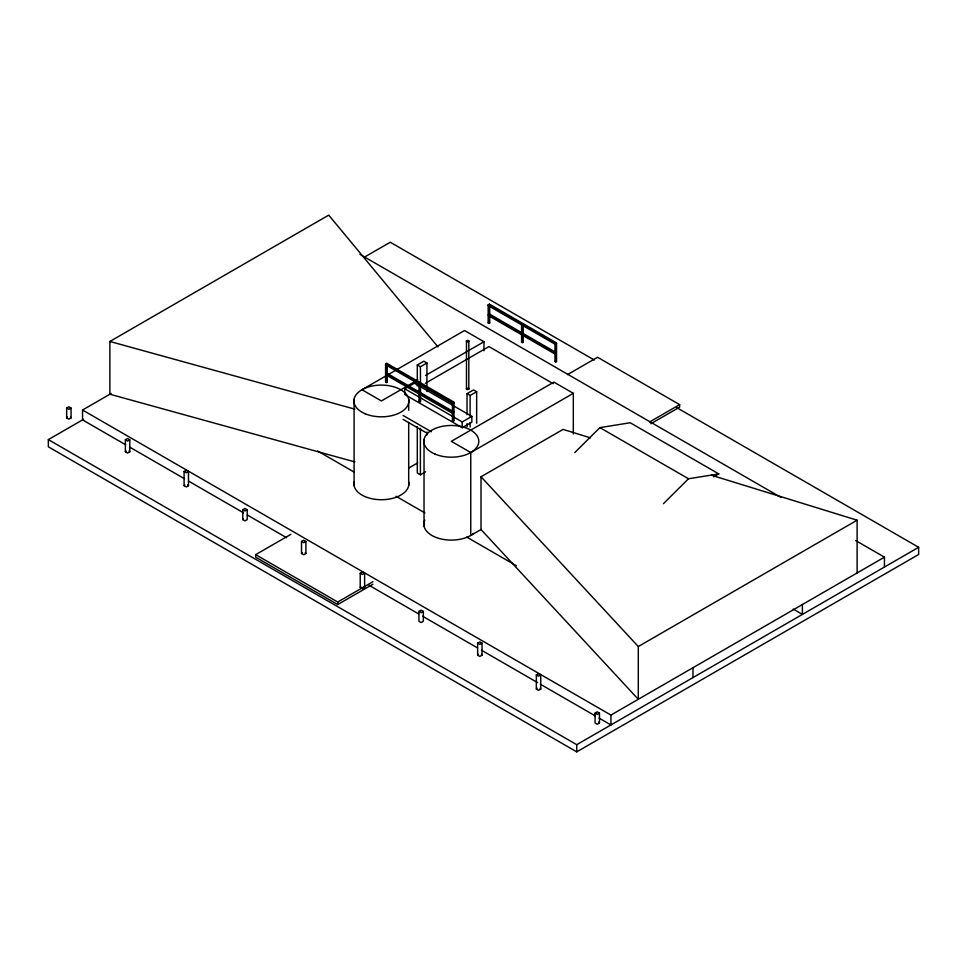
<?xml version="1.0" encoding="UTF-8"?>
<svg xmlns="http://www.w3.org/2000/svg" width="967" height="967" viewBox="0 0 967 967"><rect width="100%" height="100%" fill="white"/><g stroke="black" fill="none" stroke-linecap="round" stroke-linejoin="round"><path stroke-width="1.45" d="M66.663 408.038L68.862 406.769L71.062 408.038L71.062 417.913L68.862 419.182L66.663 417.913L66.663 408.038L68.862 409.307L71.062 408.038M66.663 417.913L67.315 417.019M125.372 439.78L127.571 438.51L129.771 439.78L129.771 451.807L127.571 453.076L125.372 451.807L125.372 439.78L127.571 441.049L129.771 439.78M125.372 451.807L126.024 450.912M184.093 471.521L186.28 470.252L188.48 471.521L188.48 485.7L186.28 486.969L184.093 485.7L184.093 471.521L186.28 472.79L188.48 471.521M184.093 485.7L184.733 484.805M242.802 509.73L245.002 508.461L247.189 509.73L247.189 519.605L245.002 520.875L242.802 519.605L242.802 509.73L245.002 510.999L247.189 509.73M242.802 519.605L243.442 518.699M301.511 541.472L303.711 540.202L305.91 541.472L305.91 553.499L303.711 554.768L301.511 553.499L301.511 541.472L303.711 542.741L305.91 541.472M301.511 553.499L302.151 552.604M360.22 573.213L362.42 571.944L364.619 573.213L364.619 587.392L362.42 588.661L360.22 587.392L360.22 573.213L362.42 574.483L364.619 573.213M360.22 587.392L360.86 586.498M418.929 611.422L421.128 610.153L423.328 611.422L423.328 621.285L421.128 622.555L418.929 621.285L418.929 611.422L421.128 612.691L423.328 611.422M477.638 643.164L479.837 641.895L482.037 643.164L482.037 655.191L479.837 656.46L477.638 655.191L477.638 643.164L479.837 644.433L482.037 643.164M477.638 655.191L478.29 654.284M536.347 674.906L538.546 673.636L540.746 674.906L540.746 689.084L538.546 690.353L536.347 689.084L536.347 674.906L538.546 676.175L540.746 674.906M536.347 689.084L536.999 688.19M595.068 713.102L597.255 711.833L599.455 713.102L599.455 722.978L597.255 724.247L595.068 722.978L595.068 713.102L597.255 714.371L599.455 713.102M574.821 452.556L599.903 427.619L630.206 422.76L718.795 473.903L713.634 476.876M663.41 503.698L688.492 478.762L718.795 473.903M354.829 461.912L109.887 394.222L109.887 341.46L328.707 215.133L437.991 346.935M125.698 444.808L82.546 419.883L82.546 410.02L111.193 393.472M676.682 407.603L918.65 547.298L918.65 554.478L576.743 751.867L48.35 446.802L48.35 439.622L83.585 419.279M364.148 257.295L390.257 242.233L594.282 360.026M387.151 365.659L387.151 382.11L386.365 382.557L385.591 382.11L385.591 364.16L386.836 363.35L453.656 401.934L453.656 403.009M489.713 306.442L489.713 322.893L488.939 323.341L488.166 322.893L488.166 304.943L489.411 304.134L556.23 342.717L556.23 343.793L488.468 304.678L488.468 305.753L555.3 344.337L556.23 342.717M488.166 304.943L489.713 304.943L488.939 304.496M385.906 373.77L386.836 373.226L453.656 411.809L452.725 413.429L385.906 374.845L385.906 373.77L452.725 412.341L453.656 411.809M488.468 314.541L555.3 353.124L555.3 354.2L488.468 315.617L488.468 314.541L489.411 314.009L554.949 351.843M385.591 382.11L387.151 382.11M488.166 322.893L489.713 322.893M417.297 385.978L417.297 364.97L423.824 361.199L426.93 363L426.93 391.502M417.297 364.97L420.403 366.771L426.93 363M417.744 379.958L381.397 400.954L361.972 389.737L464.535 330.521L483.971 341.738L483.971 350.779M425.54 375.462L483.971 341.738M404.702 388.746L414.347 383.186L471.848 416.39L471.848 422.132L462.214 427.692L404.702 394.488L404.702 388.746L462.214 421.95L471.848 416.39M420.403 366.771L420.56 401.402L419.787 401.849L419.001 401.402L419.001 383.452L420.56 383.452M425.323 383.307L488.939 346.573L553.197 383.681M419.001 401.402L420.56 401.402M523.135 342.185L522.349 342.632L522.349 324.682L521.576 324.235L521.576 342.185L523.135 342.185L523.135 325.734M467.025 414.686L467.025 393.678L473.552 389.919L476.658 391.708L476.658 423.22M453.97 402.743L453.97 420.693L453.197 421.141L453.197 402.296L453.97 402.743L452.725 403.553L385.906 364.97L385.906 363.894L452.725 402.477L453.656 401.934M554.985 343.527L556.545 343.527L556.545 361.477L555.771 361.924L554.985 361.477L554.985 343.527L556.545 343.527M467.025 393.678L470.131 395.479L476.658 391.708M453.197 403.191L452.423 402.743L452.423 420.693L453.97 420.693M554.985 361.477L556.545 361.477M372.96 584.201L337.725 604.544L255.663 557.161L255.663 554.647L290.898 534.316M567.556 374.58L597.57 357.258L679.632 404.629L679.632 407.143L650.924 423.715M408.666 468.113L417.744 462.867M417.297 426.483L417.297 473.008L420.403 474.797L425.625 471.787M573.322 393.327L553.898 382.11L451.335 441.327L470.76 452.544L573.322 393.327L573.322 434.026M481.01 476.767L638.293 646.536L638.293 699.286L481.01 529.529L481.01 476.767L563.072 429.396L590.45 437.858M255.663 554.647L337.725 602.03L372.96 581.687M649.619 421.963L679.632 404.629M481.143 529.457L470.76 535.452L470.76 452.544M638.293 646.536L857.113 520.198L857.113 572.96M82.546 410.02L610.939 715.084L884.454 557.161L884.454 567.037M48.35 439.622L576.743 744.687L918.65 547.298M109.887 341.46L354.829 409.15M711.531 475.244L857.113 520.198M522.349 323.788L523.135 324.235M521.576 342.185L522.349 342.632M359.99 254.369L781.131 497.509M855.686 540.553L884.454 557.161M599.903 427.619L688.492 478.762M386.365 363.713L387.151 364.16M385.591 364.16L386.365 364.607L386.365 382.557M419.001 383.452L419.787 383.899L419.787 401.849M793.242 609.125L802.405 614.408L802.405 604.544M452.423 420.693L453.197 421.141M403.07 415.447L431.342 431.765M403.07 419.388L427.487 433.482M317.623 450.985L354.248 472.138M396.095 496.301L424.876 512.909M466.723 537.072L516.426 565.768M129.626 447.068L184.552 478.786M188.48 481.046L243.418 512.764M247.334 515.024L286.57 537.688M368.971 585.253L418.675 613.948M422.603 616.221L477.529 647.926M481.457 650.199L537.688 682.666M540.311 684.177L595.237 715.894M599.165 718.155L610.939 724.948L610.939 715.084M598.815 722.083L599.455 722.978M540.106 688.19L540.746 689.084M481.397 654.284L482.037 655.191M363.967 586.498L364.619 587.392M305.258 552.604L305.91 553.499M187.84 484.805L188.48 485.7M129.131 450.912L129.771 451.807M70.422 417.019L71.062 417.913M692.988 667.701L692.988 677.577M576.743 744.687L576.743 751.867M555.771 343.974L555.771 361.924M489.411 304.134L489.411 305.209M489.411 314.009L489.411 315.085M488.939 305.391L488.939 323.341M470.131 395.479L470.131 416.487M470.131 422.482L470.131 426.991M468.814 340.928L468.814 389.024M467.025 423.691L467.025 426.689M466.481 340.928L466.481 389.024M462.214 421.95L462.214 427.692M452.725 402.477L452.725 403.553M452.725 412.341L452.725 413.429M426.93 432.019L426.93 435.017M424.029 439.55L424.029 526.012M420.403 428.284L420.403 474.797M408.69 399.178L408.69 410.262M408.69 422.325L408.69 485.639M386.836 363.35L386.836 364.438M354.091 399.178L354.091 485.639M337.725 602.03L337.725 604.544M473.733 533.409A27.475 15.859 0 0 1 439.647 538.595A27.475 15.859 0 0 1 424.791 520.125M408.69 482.086A27.475 15.859 0 0 1 381.397 499.721A27.475 15.859 0 0 1 354.091 482.086M468.499 388.347A1.209 0.701 0 0 1 468.342 389.411A1.209 0.701 0 0 1 466.553 389.133A1.209 0.701 0 0 1 467.339 388.166M435.017 454.091A27.475 15.859 0 0 0 478.629 443.104A27.475 15.859 0 0 0 440.348 426.785A27.475 15.859 0 0 0 435.017 454.091M365.079 413.719A27.475 15.859 0 0 0 408.69 402.731A27.475 15.859 0 0 0 370.409 386.413A27.475 15.859 0 0 0 365.079 413.719M466.795 341.593A1.209 0.701 0 0 0 468.814 341.278A1.209 0.701 0 0 0 467.339 340.432A1.209 0.701 0 0 0 466.795 341.593"/></g></svg>
